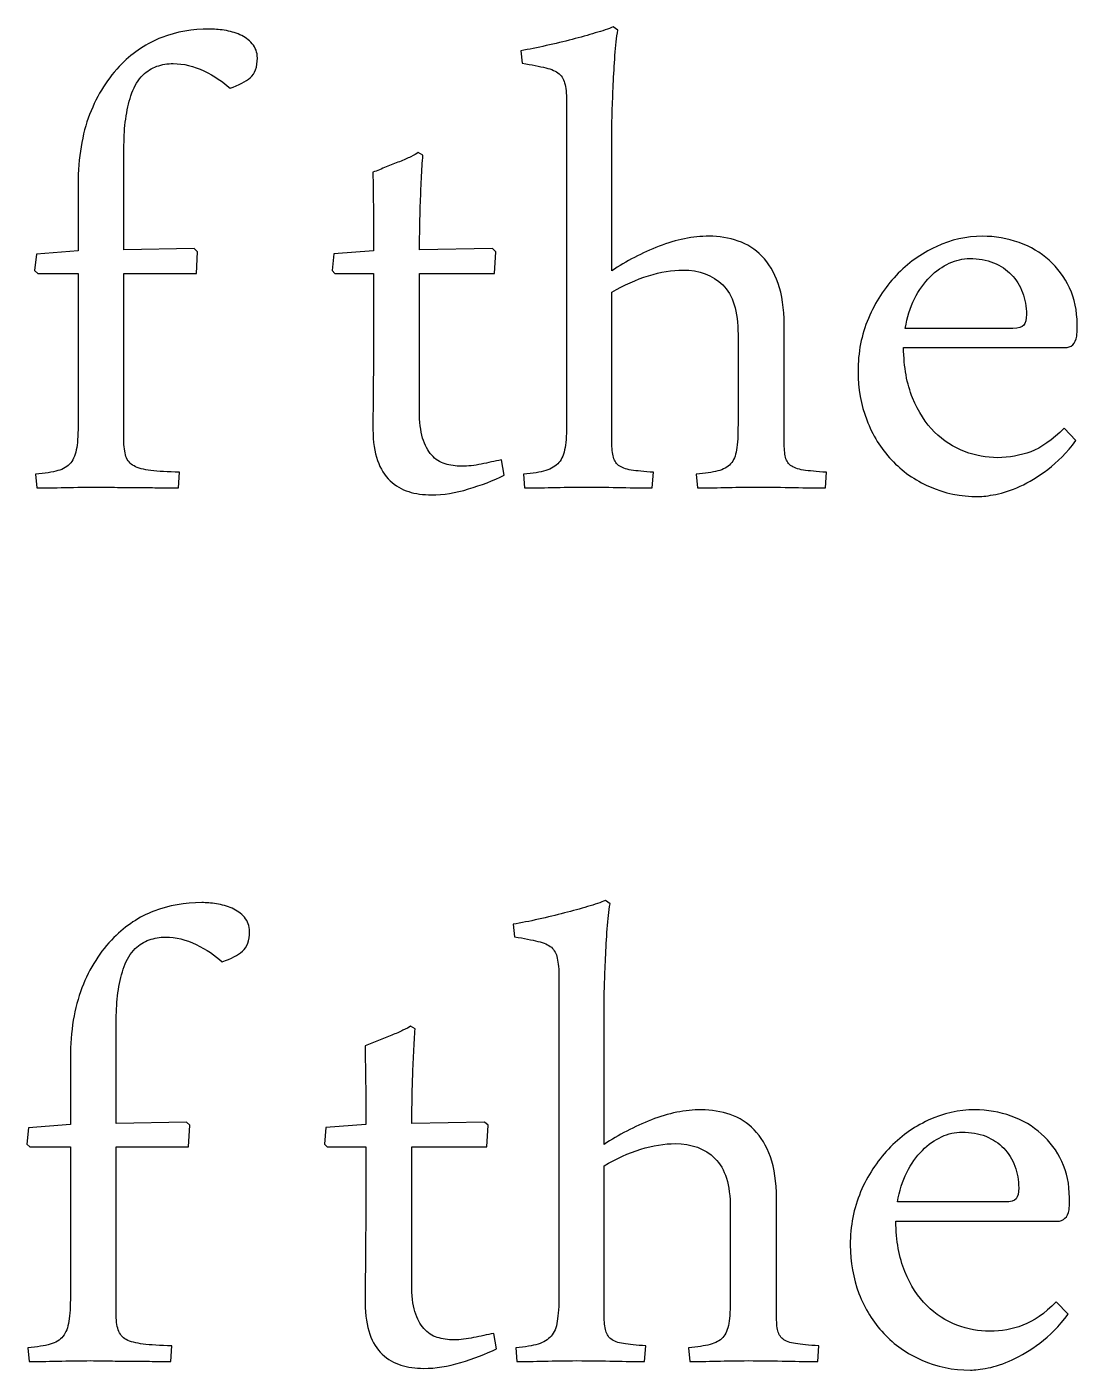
# Model space of a CAD drawing. Extents: x -303 to 288, y -142 to 145.
# Drawn here: x 64.24 to 74.42, y -122.49 to -109.47 of the extents above; entities that cross this region are included whole.
import ezdxf

# ---------------------------------------------------------------- set-up
doc = ezdxf.new("R2010")
doc.units = 0
doc.header["$MEASUREMENT"] = 0
doc.layers.add('LAYER_1', color=7, linetype='CONTINUOUS')

msp = doc.modelspace()

# ---------------------------------------------------------------- linework, layer by layer
at = {"layer": 'LAYER_1', "color": 250}
for points, knots in [([(69.9675, -109.5019), (69.9562, -109.571), (69.9477, -109.6529), (69.9406, -109.746), (69.9406, -109.746), (69.9336, -109.8406), (69.9279, -109.9337), (69.9237, -110.0282), (69.9237, -110.0282), (69.9195, -110.1214), (69.9167, -110.2089), (69.9138, -110.2921), (69.9138, -110.2921), (69.911, -110.3754), (69.9096, -110.4403), (69.9096, -110.4911), (69.9096, -110.4911), (69.9096, -110.4911), (69.9096, -111.8344), (69.9096, -111.8344), (69.9096, -111.8344), (70.0507, -111.7399), (70.2031, -111.6609), (70.3682, -111.596), (70.3682, -111.596), (70.5347, -111.5311), (70.6956, -111.4986), (70.8522, -111.4986), (70.8522, -111.4986), (70.951, -111.4986), (71.0455, -111.5141), (71.133, -111.5452), (71.133, -111.5452), (71.2219, -111.5748), (71.2995, -111.6242), (71.3644, -111.6919), (71.3644, -111.6919), (71.4308, -111.7597), (71.483, -111.8471), (71.5225, -111.9558), (71.5225, -111.9558), (71.5606, -112.0645), (71.5803, -112.1985), (71.5803, -112.3551), (71.5803, -112.3551), (71.5803, -112.3551), (71.5803, -113.4671), (71.5803, -113.4671), (71.5803, -113.4671), (71.5803, -113.5334), (71.5832, -113.5856), (71.5902, -113.6265), (71.5902, -113.6265), (71.5973, -113.6661), (71.6142, -113.6971), (71.6424, -113.7197), (71.6424, -113.7197), (71.6692, -113.7408), (71.7116, -113.7564), (71.7666, -113.7648), (71.7666, -113.7648), (71.8216, -113.7733), (71.895, -113.7804), (71.9896, -113.786), (71.9896, -113.786), (71.9896, -113.786), (71.9811, -113.9384), (71.9811, -113.9384), (71.9811, -113.9384), (71.8922, -113.9384), (71.792, -113.937), (71.6777, -113.9342), (71.6777, -113.9342), (71.5634, -113.9313), (71.4392, -113.9299), (71.3066, -113.9299), (71.3066, -113.9299), (71.1993, -113.9299), (71.0977, -113.9313), (71.0018, -113.9342), (71.0018, -113.9342), (70.9044, -113.937), (70.8184, -113.9384), (70.7407, -113.9384), (70.7407, -113.9384), (70.7407, -113.9384), (70.728, -113.8058), (70.728, -113.8058), (70.728, -113.8058), (70.8141, -113.7973), (70.8833, -113.7874), (70.9369, -113.7733), (70.9369, -113.7733), (70.9905, -113.7592), (71.0328, -113.7366), (71.0611, -113.7042), (71.0611, -113.7042), (71.0907, -113.6731), (71.109, -113.628), (71.1189, -113.5687), (71.1189, -113.5687), (71.1288, -113.5094), (71.133, -113.4276), (71.133, -113.3217), (71.133, -113.3217), (71.133, -113.3217), (71.133, -112.4497), (71.133, -112.4497), (71.133, -112.4497), (71.133, -112.2267), (71.0836, -112.0673), (70.9849, -111.9699), (70.9849, -111.9699), (70.8861, -111.874), (70.7577, -111.826), (70.5996, -111.826), (70.5996, -111.826), (70.4952, -111.826), (70.3837, -111.8443), (70.2652, -111.881), (70.2652, -111.881), (70.1467, -111.9191), (70.0281, -111.9713), (69.9096, -112.0405), (69.9096, -112.0405), (69.9096, -112.0405), (69.9096, -113.4671), (69.9096, -113.4671), (69.9096, -113.4671), (69.9096, -113.5334), (69.9138, -113.5856), (69.9223, -113.6265), (69.9223, -113.6265), (69.9308, -113.6661), (69.9477, -113.6971), (69.9759, -113.7197), (69.9759, -113.7197), (70.0041, -113.7408), (70.0437, -113.7564), (70.0973, -113.7648), (70.0973, -113.7648), (70.1523, -113.7733), (70.2243, -113.7804), (70.3146, -113.786), (70.3146, -113.786), (70.3146, -113.786), (70.3019, -113.9384), (70.3019, -113.9384), (70.3019, -113.9384), (70.2144, -113.9384), (70.1156, -113.937), (70.007, -113.9342), (70.007, -113.9342), (69.8983, -113.9313), (69.777, -113.9299), (69.6457, -113.9299), (69.6457, -113.9299), (69.5371, -113.9299), (69.4327, -113.9313), (69.3311, -113.9342), (69.3311, -113.9342), (69.2295, -113.937), (69.1391, -113.9384), (69.0629, -113.9384), (69.0629, -113.9384), (69.0629, -113.9384), (69.0545, -113.8058), (69.0545, -113.8058), (69.0545, -113.8058), (69.1448, -113.7973), (69.2168, -113.786), (69.2704, -113.7691), (69.2704, -113.7691), (69.3254, -113.7521), (69.3663, -113.7267), (69.3974, -113.6929), (69.3974, -113.6929), (69.427, -113.6576), (69.4468, -113.6096), (69.4566, -113.5475), (69.4566, -113.5475), (69.4665, -113.4854), (69.4722, -113.4022), (69.4722, -113.2978), (69.4722, -113.2978), (69.4722, -113.2978), (69.4722, -110.2173), (69.4722, -110.2173), (69.4722, -110.2173), (69.4722, -110.1383), (69.4665, -110.0748), (69.4566, -110.0297), (69.4566, -110.0297), (69.4468, -109.9845), (69.4284, -109.9492), (69.3988, -109.9238), (69.3988, -109.9238), (69.3706, -109.8998), (69.3268, -109.8801), (69.269, -109.866), (69.269, -109.866), (69.2111, -109.8519), (69.1349, -109.8377), (69.0418, -109.8208), (69.0418, -109.8208), (69.0418, -109.8208), (69.0291, -109.7009), (69.0291, -109.7009), (69.0291, -109.7009), (69.1067, -109.6868), (69.1885, -109.6712), (69.2746, -109.6515), (69.2746, -109.6515), (69.3621, -109.6317), (69.4454, -109.612), (69.5258, -109.5908), (69.5258, -109.5908), (69.6048, -109.571), (69.681, -109.5499), (69.7501, -109.5287), (69.7501, -109.5287), (69.8207, -109.509), (69.8786, -109.4892), (69.9223, -109.4694), (69.9223, -109.4694), (69.9223, -109.4694), (69.9675, -109.5019), (69.9675, -109.5019)], [0, 0, 0, 0, 0.0172414, 0.0172414, 0.0172414, 0.0172414, 0.0344828, 0.0344828, 0.0344828, 0.0344828, 0.0517241, 0.0517241, 0.0517241, 0.0517241, 0.0689655, 0.0689655, 0.0689655, 0.0689655, 0.0862069, 0.0862069, 0.0862069, 0.0862069, 0.1034483, 0.1034483, 0.1034483, 0.1034483, 0.1206897, 0.1206897, 0.1206897, 0.1206897, 0.137931, 0.137931, 0.137931, 0.137931, 0.1551724, 0.1551724, 0.1551724, 0.1551724, 0.1724138, 0.1724138, 0.1724138, 0.1724138, 0.1896552, 0.1896552, 0.1896552, 0.1896552, 0.2068966, 0.2068966, 0.2068966, 0.2068966, 0.2241379, 0.2241379, 0.2241379, 0.2241379, 0.2413793, 0.2413793, 0.2413793, 0.2413793, 0.2586207, 0.2586207, 0.2586207, 0.2586207, 0.2758621, 0.2758621, 0.2758621, 0.2758621, 0.2931034, 0.2931034, 0.2931034, 0.2931034, 0.3103448, 0.3103448, 0.3103448, 0.3103448, 0.3275862, 0.3275862, 0.3275862, 0.3275862, 0.3448276, 0.3448276, 0.3448276, 0.3448276, 0.362069, 0.362069, 0.362069, 0.362069, 0.3793103, 0.3793103, 0.3793103, 0.3793103, 0.3965517, 0.3965517, 0.3965517, 0.3965517, 0.4137931, 0.4137931, 0.4137931, 0.4137931, 0.4310345, 0.4310345, 0.4310345, 0.4310345, 0.4482759, 0.4482759, 0.4482759, 0.4482759, 0.4655172, 0.4655172, 0.4655172, 0.4655172, 0.4827586, 0.4827586, 0.4827586, 0.4827586, 0.5, 0.5, 0.5, 0.5, 0.5172414, 0.5172414, 0.5172414, 0.5172414, 0.5344828, 0.5344828, 0.5344828, 0.5344828, 0.5517241, 0.5517241, 0.5517241, 0.5517241, 0.5689655, 0.5689655, 0.5689655, 0.5689655, 0.5862069, 0.5862069, 0.5862069, 0.5862069, 0.6034483, 0.6034483, 0.6034483, 0.6034483, 0.6206897, 0.6206897, 0.6206897, 0.6206897, 0.637931, 0.637931, 0.637931, 0.637931, 0.6551724, 0.6551724, 0.6551724, 0.6551724, 0.6724138, 0.6724138, 0.6724138, 0.6724138, 0.6896552, 0.6896552, 0.6896552, 0.6896552, 0.7068966, 0.7068966, 0.7068966, 0.7068966, 0.7241379, 0.7241379, 0.7241379, 0.7241379, 0.7413793, 0.7413793, 0.7413793, 0.7413793, 0.7586207, 0.7586207, 0.7586207, 0.7586207, 0.7758621, 0.7758621, 0.7758621, 0.7758621, 0.7931034, 0.7931034, 0.7931034, 0.7931034, 0.8103448, 0.8103448, 0.8103448, 0.8103448, 0.8275862, 0.8275862, 0.8275862, 0.8275862, 0.8448276, 0.8448276, 0.8448276, 0.8448276, 0.862069, 0.862069, 0.862069, 0.862069, 0.8793103, 0.8793103, 0.8793103, 0.8793103, 0.8965517, 0.8965517, 0.8965517, 0.8965517, 0.9137931, 0.9137931, 0.9137931, 0.9137931, 0.9310345, 0.9310345, 0.9310345, 0.9310345, 0.9482759, 0.9482759, 0.9482759, 0.9482759, 0.9655172, 0.9655172, 0.9655172, 0.9655172, 1, 1, 1, 1]), ([(65.1809, -111.8584), (65.1809, -111.8584), (65.1809, -113.4671), (65.1809, -113.4671), (65.1809, -113.4671), (65.1809, -113.5362), (65.188, -113.5913), (65.2007, -113.6322), (65.2007, -113.6322), (65.2148, -113.6731), (65.2416, -113.7042), (65.2797, -113.7253), (65.2797, -113.7253), (65.3178, -113.7465), (65.3728, -113.7606), (65.4434, -113.7691), (65.4434, -113.7691), (65.5125, -113.7775), (65.6057, -113.7832), (65.7214, -113.786), (65.7214, -113.786), (65.7214, -113.786), (65.7101, -113.9384), (65.7101, -113.9384), (65.7101, -113.9384), (65.6649, -113.9384), (65.6127, -113.9384), (65.5521, -113.937), (65.5521, -113.937), (65.4914, -113.9356), (65.4265, -113.9342), (65.3587, -113.9342), (65.3587, -113.9342), (65.2896, -113.9342), (65.2176, -113.9342), (65.1457, -113.9328), (65.1457, -113.9328), (65.0723, -113.9313), (65.0031, -113.9299), (64.9368, -113.9299), (64.9368, -113.9299), (64.8296, -113.9299), (64.7209, -113.9313), (64.6137, -113.9342), (64.6137, -113.9342), (64.5064, -113.937), (64.4147, -113.9384), (64.3371, -113.9384), (64.3371, -113.9384), (64.3371, -113.9384), (64.3244, -113.8058), (64.3244, -113.8058), (64.3244, -113.8058), (64.4161, -113.7973), (64.4881, -113.786), (64.5417, -113.7705), (64.5417, -113.7705), (64.5953, -113.7564), (64.6363, -113.731), (64.6659, -113.6943), (64.6659, -113.6943), (64.6941, -113.659), (64.7139, -113.6096), (64.7237, -113.5475), (64.7237, -113.5475), (64.7336, -113.4854), (64.7379, -113.4022), (64.7379, -113.2978), (64.7379, -113.2978), (64.7379, -113.2978), (64.7379, -111.8584), (64.7379, -111.8584), (64.7379, -111.8584), (64.7379, -111.8584), (64.3456, -111.8584), (64.3456, -111.8584), (64.3456, -111.8584), (64.3456, -111.8584), (64.3159, -111.8302), (64.3159, -111.8302), (64.3159, -111.8302), (64.3159, -111.8302), (64.3329, -111.6736), (64.3329, -111.6736), (64.3329, -111.6736), (64.3329, -111.6736), (64.7379, -111.6397), (64.7379, -111.6397), (64.7379, -111.6397), (64.7379, -111.6397), (64.7379, -110.9948), (64.7379, -110.9948), (64.7379, -110.9948), (64.7379, -110.7352), (64.776, -110.5094), (64.8493, -110.3175), (64.8493, -110.3175), (64.9241, -110.1242), (65.0271, -109.9619), (65.1598, -109.8293), (65.1598, -109.8293), (65.2755, -109.7136), (65.4053, -109.6275), (65.5478, -109.5725), (65.5478, -109.5725), (65.6918, -109.5174), (65.8456, -109.4906), (66.0121, -109.4906), (66.0121, -109.4906), (66.053, -109.4906), (66.0996, -109.4948), (66.1546, -109.5019), (66.1546, -109.5019), (66.2082, -109.5104), (66.2576, -109.5259), (66.3056, -109.5456), (66.3056, -109.5456), (66.3521, -109.5668), (66.3917, -109.595), (66.4241, -109.6331), (66.4241, -109.6331), (66.458, -109.6698), (66.4749, -109.7164), (66.4749, -109.7714), (66.4749, -109.7714), (66.4749, -109.8589), (66.4523, -109.9224), (66.4058, -109.9619), (66.4058, -109.9619), (66.3606, -110), (66.2957, -110.0339), (66.2096, -110.0649), (66.2096, -110.0649), (66.1405, -110.0014), (66.0572, -109.945), (65.957, -109.897), (65.957, -109.897), (65.8583, -109.849), (65.7595, -109.825), (65.6593, -109.825), (65.6593, -109.825), (65.6043, -109.825), (65.5521, -109.8335), (65.5013, -109.8519), (65.5013, -109.8519), (65.4505, -109.8702), (65.4053, -109.8984), (65.3658, -109.9365), (65.3658, -109.9365), (65.3192, -109.9831), (65.2839, -110.0409), (65.2585, -110.1101), (65.2585, -110.1101), (65.2346, -110.1792), (65.2162, -110.254), (65.2035, -110.333), (65.2035, -110.333), (65.1908, -110.4135), (65.1838, -110.4967), (65.1823, -110.5842), (65.1823, -110.5842), (65.1809, -110.6703), (65.1809, -110.7535), (65.1809, -110.834), (65.1809, -110.834), (65.1809, -110.834), (65.1809, -111.6313), (65.1809, -111.6313), (65.1809, -111.6313), (65.1809, -111.6313), (65.8625, -111.6186), (65.8625, -111.6186), (65.8625, -111.6186), (65.8625, -111.6186), (65.895, -111.6482), (65.895, -111.6482), (65.895, -111.6482), (65.895, -111.6482), (65.8837, -111.8584), (65.8837, -111.8584), (65.8837, -111.8584), (65.8837, -111.8584), (65.1809, -111.8584), (65.1809, -111.8584)], [0, 0, 0, 0, 0.0212766, 0.0212766, 0.0212766, 0.0212766, 0.0425532, 0.0425532, 0.0425532, 0.0425532, 0.0638298, 0.0638298, 0.0638298, 0.0638298, 0.0851064, 0.0851064, 0.0851064, 0.0851064, 0.106383, 0.106383, 0.106383, 0.106383, 0.1276596, 0.1276596, 0.1276596, 0.1276596, 0.1489362, 0.1489362, 0.1489362, 0.1489362, 0.1702128, 0.1702128, 0.1702128, 0.1702128, 0.1914894, 0.1914894, 0.1914894, 0.1914894, 0.212766, 0.212766, 0.212766, 0.212766, 0.2340426, 0.2340426, 0.2340426, 0.2340426, 0.2553191, 0.2553191, 0.2553191, 0.2553191, 0.2765957, 0.2765957, 0.2765957, 0.2765957, 0.2978723, 0.2978723, 0.2978723, 0.2978723, 0.3191489, 0.3191489, 0.3191489, 0.3191489, 0.3404255, 0.3404255, 0.3404255, 0.3404255, 0.3617021, 0.3617021, 0.3617021, 0.3617021, 0.3829787, 0.3829787, 0.3829787, 0.3829787, 0.4042553, 0.4042553, 0.4042553, 0.4042553, 0.4255319, 0.4255319, 0.4255319, 0.4255319, 0.4468085, 0.4468085, 0.4468085, 0.4468085, 0.4680851, 0.4680851, 0.4680851, 0.4680851, 0.4893617, 0.4893617, 0.4893617, 0.4893617, 0.5106383, 0.5106383, 0.5106383, 0.5106383, 0.5319149, 0.5319149, 0.5319149, 0.5319149, 0.5531915, 0.5531915, 0.5531915, 0.5531915, 0.5744681, 0.5744681, 0.5744681, 0.5744681, 0.5957447, 0.5957447, 0.5957447, 0.5957447, 0.6170213, 0.6170213, 0.6170213, 0.6170213, 0.6382979, 0.6382979, 0.6382979, 0.6382979, 0.6595745, 0.6595745, 0.6595745, 0.6595745, 0.6808511, 0.6808511, 0.6808511, 0.6808511, 0.7021277, 0.7021277, 0.7021277, 0.7021277, 0.7234043, 0.7234043, 0.7234043, 0.7234043, 0.7446809, 0.7446809, 0.7446809, 0.7446809, 0.7659574, 0.7659574, 0.7659574, 0.7659574, 0.787234, 0.787234, 0.787234, 0.787234, 0.8085106, 0.8085106, 0.8085106, 0.8085106, 0.8297872, 0.8297872, 0.8297872, 0.8297872, 0.8510638, 0.8510638, 0.8510638, 0.8510638, 0.8723404, 0.8723404, 0.8723404, 0.8723404, 0.893617, 0.893617, 0.893617, 0.893617, 0.9148936, 0.9148936, 0.9148936, 0.9148936, 0.9361702, 0.9361702, 0.9361702, 0.9361702, 0.9574468, 0.9574468, 0.9574468, 0.9574468, 1, 1, 1, 1]), ([(68.0794, -110.714), (68.0738, -110.7804), (68.0681, -110.8566), (68.0653, -110.9426), (68.0653, -110.9426), (68.0611, -111.0301), (68.0568, -111.1162), (68.054, -111.2037), (68.054, -111.2037), (68.0512, -111.2912), (68.0498, -111.3716), (68.0484, -111.4478), (68.0484, -111.4478), (68.047, -111.524), (68.0455, -111.5847), (68.0455, -111.6313), (68.0455, -111.6313), (68.0455, -111.6313), (68.7525, -111.6186), (68.7525, -111.6186), (68.7525, -111.6186), (68.7525, -111.6186), (68.7864, -111.6482), (68.7864, -111.6482), (68.7864, -111.6482), (68.7864, -111.6482), (68.7737, -111.8584), (68.7737, -111.8584), (68.7737, -111.8584), (68.7737, -111.8584), (68.0455, -111.8584), (68.0455, -111.8584), (68.0455, -111.8584), (68.0455, -111.8584), (68.0455, -113.1905), (68.0455, -113.1905), (68.0455, -113.1905), (68.0455, -113.2978), (68.0568, -113.3852), (68.0766, -113.4544), (68.0766, -113.4544), (68.0978, -113.5235), (68.126, -113.5786), (68.1641, -113.6195), (68.1641, -113.6195), (68.2008, -113.6618), (68.2445, -113.69), (68.2939, -113.7042), (68.2939, -113.7042), (68.3433, -113.7197), (68.3969, -113.7281), (68.4548, -113.7281), (68.4548, -113.7281), (68.5154, -113.7281), (68.5789, -113.7211), (68.6453, -113.707), (68.6453, -113.707), (68.7116, -113.6929), (68.7765, -113.6788), (68.84, -113.6661), (68.84, -113.6661), (68.84, -113.6661), (68.8682, -113.8142), (68.8682, -113.8142), (68.8682, -113.8142), (68.761, -113.8664), (68.6453, -113.9116), (68.5211, -113.9483), (68.5211, -113.9483), (68.3969, -113.9864), (68.277, -114.0047), (68.1613, -114.0047), (68.1613, -114.0047), (68.0822, -114.0047), (68.0074, -113.9948), (67.9411, -113.9737), (67.9411, -113.9737), (67.8734, -113.9525), (67.8127, -113.9172), (67.7605, -113.8678), (67.7605, -113.8678), (67.7083, -113.8185), (67.6674, -113.7535), (67.6392, -113.6717), (67.6392, -113.6717), (67.6095, -113.5899), (67.5954, -113.4911), (67.5954, -113.3725), (67.5954, -113.3725), (67.5954, -113.3725), (67.5954, -113.2611), (67.5954, -113.2611), (67.5954, -113.2611), (67.5954, -113.2103), (67.5954, -113.1313), (67.5968, -113.0212), (67.5968, -113.0212), (67.5982, -112.9097), (67.5996, -112.763), (67.5996, -112.5781), (67.5996, -112.5781), (67.5996, -112.5781), (67.5996, -111.8584), (67.5996, -111.8584), (67.5996, -111.8584), (67.5996, -111.8584), (67.2271, -111.8584), (67.2271, -111.8584), (67.2271, -111.8584), (67.2271, -111.8584), (67.1989, -111.8302), (67.1989, -111.8302), (67.1989, -111.8302), (67.1989, -111.8302), (67.2144, -111.6694), (67.2144, -111.6694), (67.2144, -111.6694), (67.2144, -111.6694), (67.5996, -111.6397), (67.5996, -111.6397), (67.5996, -111.6397), (67.5996, -111.6397), (67.5996, -111.2968), (67.5996, -111.2968), (67.5996, -111.2968), (67.5996, -111.2277), (67.5982, -111.1571), (67.5968, -111.0866), (67.5968, -111.0866), (67.5954, -111.0146), (67.5954, -110.9455), (67.5954, -110.8791), (67.5954, -110.8791), (67.6363, -110.8622), (67.6801, -110.8453), (67.7238, -110.8269), (67.7238, -110.8269), (67.7676, -110.81), (67.8099, -110.7916), (67.8522, -110.7761), (67.8522, -110.7761), (67.8931, -110.7592), (67.9298, -110.7437), (67.9609, -110.7281), (67.9609, -110.7281), (67.9933, -110.7126), (68.0173, -110.6999), (68.0343, -110.6886), (68.0343, -110.6886), (68.0343, -110.6886), (68.0794, -110.714), (68.0794, -110.714)], [0, 0, 0, 0, 0.025641, 0.025641, 0.025641, 0.025641, 0.0512821, 0.0512821, 0.0512821, 0.0512821, 0.0769231, 0.0769231, 0.0769231, 0.0769231, 0.1025641, 0.1025641, 0.1025641, 0.1025641, 0.1282051, 0.1282051, 0.1282051, 0.1282051, 0.1538462, 0.1538462, 0.1538462, 0.1538462, 0.1794872, 0.1794872, 0.1794872, 0.1794872, 0.2051282, 0.2051282, 0.2051282, 0.2051282, 0.2307692, 0.2307692, 0.2307692, 0.2307692, 0.2564103, 0.2564103, 0.2564103, 0.2564103, 0.2820513, 0.2820513, 0.2820513, 0.2820513, 0.3076923, 0.3076923, 0.3076923, 0.3076923, 0.3333333, 0.3333333, 0.3333333, 0.3333333, 0.3589744, 0.3589744, 0.3589744, 0.3589744, 0.3846154, 0.3846154, 0.3846154, 0.3846154, 0.4102564, 0.4102564, 0.4102564, 0.4102564, 0.4358974, 0.4358974, 0.4358974, 0.4358974, 0.4615385, 0.4615385, 0.4615385, 0.4615385, 0.4871795, 0.4871795, 0.4871795, 0.4871795, 0.5128205, 0.5128205, 0.5128205, 0.5128205, 0.5384615, 0.5384615, 0.5384615, 0.5384615, 0.5641026, 0.5641026, 0.5641026, 0.5641026, 0.5897436, 0.5897436, 0.5897436, 0.5897436, 0.6153846, 0.6153846, 0.6153846, 0.6153846, 0.6410256, 0.6410256, 0.6410256, 0.6410256, 0.6666667, 0.6666667, 0.6666667, 0.6666667, 0.6923077, 0.6923077, 0.6923077, 0.6923077, 0.7179487, 0.7179487, 0.7179487, 0.7179487, 0.7435897, 0.7435897, 0.7435897, 0.7435897, 0.7692308, 0.7692308, 0.7692308, 0.7692308, 0.7948718, 0.7948718, 0.7948718, 0.7948718, 0.8205128, 0.8205128, 0.8205128, 0.8205128, 0.8461538, 0.8461538, 0.8461538, 0.8461538, 0.8717949, 0.8717949, 0.8717949, 0.8717949, 0.8974359, 0.8974359, 0.8974359, 0.8974359, 0.9230769, 0.9230769, 0.9230769, 0.9230769, 0.9487179, 0.9487179, 0.9487179, 0.9487179, 1, 1, 1, 1]), ([(74.4082, -113.4798), (74.3193, -113.5955), (74.229, -113.6886), (74.1344, -113.7592), (74.1344, -113.7592), (74.0413, -113.8283), (73.951, -113.8834), (73.8663, -113.9215), (73.8663, -113.9215), (73.7802, -113.961), (73.7026, -113.9864), (73.6307, -114.0005), (73.6307, -114.0005), (73.5587, -114.0146), (73.5023, -114.0217), (73.4613, -114.0217), (73.4613, -114.0217), (73.2906, -114.0217), (73.1325, -113.9892), (72.99, -113.9257), (72.99, -113.9257), (72.8461, -113.8622), (72.7233, -113.7761), (72.6203, -113.6661), (72.6203, -113.6661), (72.5159, -113.556), (72.4369, -113.4262), (72.3804, -113.2794), (72.3804, -113.2794), (72.324, -113.1313), (72.2958, -112.9746), (72.2958, -112.8095), (72.2958, -112.8095), (72.2958, -112.6247), (72.3296, -112.4539), (72.396, -112.2945), (72.396, -112.2945), (72.4637, -112.1364), (72.554, -111.9981), (72.6655, -111.8796), (72.6655, -111.8796), (72.777, -111.7611), (72.9054, -111.6679), (73.0521, -111.6002), (73.0521, -111.6002), (73.1975, -111.5325), (73.3484, -111.4986), (73.5023, -111.4986), (73.5023, -111.4986), (73.6264, -111.4986), (73.7436, -111.5198), (73.8564, -111.5593), (73.8564, -111.5593), (73.9679, -111.5988), (74.0653, -111.6567), (74.1471, -111.7314), (74.1471, -111.7314), (74.2304, -111.8048), (74.2967, -111.8951), (74.3461, -111.9995), (74.3461, -111.9995), (74.3955, -112.104), (74.4195, -112.2211), (74.4195, -112.3509), (74.4195, -112.3509), (74.4195, -112.3509), (74.4195, -112.4088), (74.4195, -112.4088), (74.4195, -112.4088), (74.4195, -112.4088), (74.4166, -112.4666), (74.4166, -112.4666), (74.4166, -112.4666), (74.4025, -112.5414), (74.363, -112.5781), (74.3009, -112.5781), (74.3009, -112.5781), (74.3009, -112.5781), (72.7374, -112.5781), (72.7374, -112.5781), (72.7374, -112.5781), (72.7403, -112.7686), (72.7699, -112.9309), (72.8249, -113.0663), (72.8249, -113.0663), (72.88, -113.2018), (72.9505, -113.3119), (73.038, -113.3965), (73.038, -113.3965), (73.1241, -113.4826), (73.2214, -113.5447), (73.3287, -113.5856), (73.3287, -113.5856), (73.4359, -113.6251), (73.5418, -113.6449), (73.6476, -113.6449), (73.6476, -113.6449), (73.7605, -113.6449), (73.8677, -113.6251), (73.9693, -113.587), (73.9693, -113.587), (74.0709, -113.5489), (74.1796, -113.4727), (74.2925, -113.3598), (74.2925, -113.3598), (74.2925, -113.3598), (74.4082, -113.4798), (74.4082, -113.4798)], [0, 0, 0, 0, 0.0357143, 0.0357143, 0.0357143, 0.0357143, 0.0714286, 0.0714286, 0.0714286, 0.0714286, 0.1071429, 0.1071429, 0.1071429, 0.1071429, 0.1428571, 0.1428571, 0.1428571, 0.1428571, 0.1785714, 0.1785714, 0.1785714, 0.1785714, 0.2142857, 0.2142857, 0.2142857, 0.2142857, 0.25, 0.25, 0.25, 0.25, 0.2857143, 0.2857143, 0.2857143, 0.2857143, 0.3214286, 0.3214286, 0.3214286, 0.3214286, 0.3571429, 0.3571429, 0.3571429, 0.3571429, 0.3928571, 0.3928571, 0.3928571, 0.3928571, 0.4285714, 0.4285714, 0.4285714, 0.4285714, 0.4642857, 0.4642857, 0.4642857, 0.4642857, 0.5, 0.5, 0.5, 0.5, 0.5357143, 0.5357143, 0.5357143, 0.5357143, 0.5714286, 0.5714286, 0.5714286, 0.5714286, 0.6071429, 0.6071429, 0.6071429, 0.6071429, 0.6428571, 0.6428571, 0.6428571, 0.6428571, 0.6785714, 0.6785714, 0.6785714, 0.6785714, 0.7142857, 0.7142857, 0.7142857, 0.7142857, 0.75, 0.75, 0.75, 0.75, 0.7857143, 0.7857143, 0.7857143, 0.7857143, 0.8214286, 0.8214286, 0.8214286, 0.8214286, 0.8571429, 0.8571429, 0.8571429, 0.8571429, 0.8928571, 0.8928571, 0.8928571, 0.8928571, 0.9285714, 0.9285714, 0.9285714, 0.9285714, 1, 1, 1, 1]), ([(73.7958, -112.3918), (73.8508, -112.3918), (73.8875, -112.382), (73.903, -112.3608), (73.903, -112.3608), (73.9199, -112.341), (73.9284, -112.3058), (73.9284, -112.2564), (73.9284, -112.2564), (73.9284, -112.1816), (73.9157, -112.111), (73.8903, -112.0447), (73.8903, -112.0447), (73.8663, -111.9784), (73.831, -111.9205), (73.7831, -111.8711), (73.7831, -111.8711), (73.7365, -111.8217), (73.6786, -111.7837), (73.6095, -111.7554), (73.6095, -111.7554), (73.5404, -111.7286), (73.4642, -111.7145), (73.3781, -111.7145), (73.3781, -111.7145), (73.3118, -111.7145), (73.2454, -111.73), (73.1805, -111.7597), (73.1805, -111.7597), (73.1142, -111.7907), (73.0521, -111.8344), (72.9943, -111.8923), (72.9943, -111.8923), (72.9364, -111.9502), (72.8856, -112.0207), (72.8433, -112.1054), (72.8433, -112.1054), (72.8009, -112.1886), (72.7713, -112.2846), (72.7544, -112.3918), (72.7544, -112.3918), (72.7544, -112.3918), (73.7958, -112.3918), (73.7958, -112.3918)], [0, 0, 0, 0, 0.0833333, 0.0833333, 0.0833333, 0.0833333, 0.1666667, 0.1666667, 0.1666667, 0.1666667, 0.25, 0.25, 0.25, 0.25, 0.3333333, 0.3333333, 0.3333333, 0.3333333, 0.4166667, 0.4166667, 0.4166667, 0.4166667, 0.5, 0.5, 0.5, 0.5, 0.5833333, 0.5833333, 0.5833333, 0.5833333, 0.6666667, 0.6666667, 0.6666667, 0.6666667, 0.75, 0.75, 0.75, 0.75, 0.8333333, 0.8333333, 0.8333333, 0.8333333, 1, 1, 1, 1]), ([(69.8925, -117.9685), (69.8812, -118.0376), (69.8727, -118.1195), (69.8656, -118.2126), (69.8656, -118.2126), (69.8586, -118.3072), (69.8529, -118.4003), (69.8487, -118.4948), (69.8487, -118.4948), (69.8445, -118.588), (69.8417, -118.6755), (69.8388, -118.7587), (69.8388, -118.7587), (69.836, -118.842), (69.8346, -118.9069), (69.8346, -118.9577), (69.8346, -118.9577), (69.8346, -118.9577), (69.8346, -120.301), (69.8346, -120.301), (69.8346, -120.301), (69.9757, -120.2065), (70.1281, -120.1275), (70.2932, -120.0626), (70.2932, -120.0626), (70.4597, -119.9977), (70.6206, -119.9652), (70.7772, -119.9652), (70.7772, -119.9652), (70.876, -119.9652), (70.9705, -119.9807), (71.058, -120.0118), (71.058, -120.0118), (71.1469, -120.0414), (71.2245, -120.0908), (71.2894, -120.1585), (71.2894, -120.1585), (71.3558, -120.2263), (71.408, -120.3137), (71.4475, -120.4224), (71.4475, -120.4224), (71.4856, -120.5311), (71.5053, -120.6651), (71.5053, -120.8217), (71.5053, -120.8217), (71.5053, -120.8217), (71.5053, -121.9337), (71.5053, -121.9337), (71.5053, -121.9337), (71.5053, -122), (71.5082, -122.0522), (71.5152, -122.0931), (71.5152, -122.0931), (71.5223, -122.1327), (71.5392, -122.1637), (71.5674, -122.1863), (71.5674, -122.1863), (71.5942, -122.2074), (71.6366, -122.223), (71.6916, -122.2314), (71.6916, -122.2314), (71.7466, -122.2399), (71.82, -122.247), (71.9146, -122.2526), (71.9146, -122.2526), (71.9146, -122.2526), (71.9061, -122.405), (71.9061, -122.405), (71.9061, -122.405), (71.8172, -122.405), (71.717, -122.4036), (71.6027, -122.4008), (71.6027, -122.4008), (71.4884, -122.3979), (71.3642, -122.3965), (71.2316, -122.3965), (71.2316, -122.3965), (71.1243, -122.3965), (71.0227, -122.3979), (70.9268, -122.4008), (70.9268, -122.4008), (70.8294, -122.4036), (70.7434, -122.405), (70.6657, -122.405), (70.6657, -122.405), (70.6657, -122.405), (70.653, -122.2724), (70.653, -122.2724), (70.653, -122.2724), (70.7391, -122.2639), (70.8083, -122.254), (70.8619, -122.2399), (70.8619, -122.2399), (70.9155, -122.2258), (70.9578, -122.2032), (70.9861, -122.1708), (70.9861, -122.1708), (71.0157, -122.1397), (71.034, -122.0946), (71.0439, -122.0353), (71.0439, -122.0353), (71.0538, -121.976), (71.058, -121.8942), (71.058, -121.7883), (71.058, -121.7883), (71.058, -121.7883), (71.058, -120.9163), (71.058, -120.9163), (71.058, -120.9163), (71.058, -120.6933), (71.0086, -120.5339), (70.9099, -120.4365), (70.9099, -120.4365), (70.8111, -120.3406), (70.6827, -120.2926), (70.5246, -120.2926), (70.5246, -120.2926), (70.4202, -120.2926), (70.3087, -120.3109), (70.1902, -120.3476), (70.1902, -120.3476), (70.0717, -120.3857), (69.9531, -120.4379), (69.8346, -120.5071), (69.8346, -120.5071), (69.8346, -120.5071), (69.8346, -121.9337), (69.8346, -121.9337), (69.8346, -121.9337), (69.8346, -122), (69.8388, -122.0522), (69.8473, -122.0931), (69.8473, -122.0931), (69.8558, -122.1327), (69.8727, -122.1637), (69.9009, -122.1863), (69.9009, -122.1863), (69.9291, -122.2074), (69.9687, -122.223), (70.0223, -122.2314), (70.0223, -122.2314), (70.0773, -122.2399), (70.1493, -122.247), (70.2396, -122.2526), (70.2396, -122.2526), (70.2396, -122.2526), (70.2269, -122.405), (70.2269, -122.405), (70.2269, -122.405), (70.1394, -122.405), (70.0406, -122.4036), (69.932, -122.4008), (69.932, -122.4008), (69.8233, -122.3979), (69.702, -122.3965), (69.5707, -122.3965), (69.5707, -122.3965), (69.4621, -122.3965), (69.3577, -122.3979), (69.2561, -122.4008), (69.2561, -122.4008), (69.1545, -122.4036), (69.0641, -122.405), (68.9879, -122.405), (68.9879, -122.405), (68.9879, -122.405), (68.9795, -122.2724), (68.9795, -122.2724), (68.9795, -122.2724), (69.0698, -122.2639), (69.1418, -122.2526), (69.1954, -122.2357), (69.1954, -122.2357), (69.2504, -122.2187), (69.2913, -122.1933), (69.3224, -122.1595), (69.3224, -122.1595), (69.352, -122.1242), (69.3718, -122.0762), (69.3816, -122.0141), (69.3816, -122.0141), (69.3915, -121.952), (69.3972, -121.8688), (69.3972, -121.7644), (69.3972, -121.7644), (69.3972, -121.7644), (69.3972, -118.6839), (69.3972, -118.6839), (69.3972, -118.6839), (69.3972, -118.6049), (69.3915, -118.5414), (69.3816, -118.4963), (69.3816, -118.4963), (69.3718, -118.4511), (69.3534, -118.4158), (69.3238, -118.3904), (69.3238, -118.3904), (69.2956, -118.3664), (69.2518, -118.3467), (69.194, -118.3326), (69.194, -118.3326), (69.1361, -118.3185), (69.0599, -118.3043), (68.9668, -118.2874), (68.9668, -118.2874), (68.9668, -118.2874), (68.9541, -118.1675), (68.9541, -118.1675), (68.9541, -118.1675), (69.0317, -118.1534), (69.1135, -118.1378), (69.1996, -118.1181), (69.1996, -118.1181), (69.2871, -118.0983), (69.3704, -118.0786), (69.4508, -118.0574), (69.4508, -118.0574), (69.5298, -118.0376), (69.606, -118.0165), (69.6751, -117.9953), (69.6751, -117.9953), (69.7457, -117.9756), (69.8036, -117.9558), (69.8473, -117.936), (69.8473, -117.936), (69.8473, -117.936), (69.8925, -117.9685), (69.8925, -117.9685)], [0, 0, 0, 0, 0.0172414, 0.0172414, 0.0172414, 0.0172414, 0.0344828, 0.0344828, 0.0344828, 0.0344828, 0.0517241, 0.0517241, 0.0517241, 0.0517241, 0.0689655, 0.0689655, 0.0689655, 0.0689655, 0.0862069, 0.0862069, 0.0862069, 0.0862069, 0.1034483, 0.1034483, 0.1034483, 0.1034483, 0.1206897, 0.1206897, 0.1206897, 0.1206897, 0.137931, 0.137931, 0.137931, 0.137931, 0.1551724, 0.1551724, 0.1551724, 0.1551724, 0.1724138, 0.1724138, 0.1724138, 0.1724138, 0.1896552, 0.1896552, 0.1896552, 0.1896552, 0.2068966, 0.2068966, 0.2068966, 0.2068966, 0.2241379, 0.2241379, 0.2241379, 0.2241379, 0.2413793, 0.2413793, 0.2413793, 0.2413793, 0.2586207, 0.2586207, 0.2586207, 0.2586207, 0.2758621, 0.2758621, 0.2758621, 0.2758621, 0.2931034, 0.2931034, 0.2931034, 0.2931034, 0.3103448, 0.3103448, 0.3103448, 0.3103448, 0.3275862, 0.3275862, 0.3275862, 0.3275862, 0.3448276, 0.3448276, 0.3448276, 0.3448276, 0.362069, 0.362069, 0.362069, 0.362069, 0.3793103, 0.3793103, 0.3793103, 0.3793103, 0.3965517, 0.3965517, 0.3965517, 0.3965517, 0.4137931, 0.4137931, 0.4137931, 0.4137931, 0.4310345, 0.4310345, 0.4310345, 0.4310345, 0.4482759, 0.4482759, 0.4482759, 0.4482759, 0.4655172, 0.4655172, 0.4655172, 0.4655172, 0.4827586, 0.4827586, 0.4827586, 0.4827586, 0.5, 0.5, 0.5, 0.5, 0.5172414, 0.5172414, 0.5172414, 0.5172414, 0.5344828, 0.5344828, 0.5344828, 0.5344828, 0.5517241, 0.5517241, 0.5517241, 0.5517241, 0.5689655, 0.5689655, 0.5689655, 0.5689655, 0.5862069, 0.5862069, 0.5862069, 0.5862069, 0.6034483, 0.6034483, 0.6034483, 0.6034483, 0.6206897, 0.6206897, 0.6206897, 0.6206897, 0.637931, 0.637931, 0.637931, 0.637931, 0.6551724, 0.6551724, 0.6551724, 0.6551724, 0.6724138, 0.6724138, 0.6724138, 0.6724138, 0.6896552, 0.6896552, 0.6896552, 0.6896552, 0.7068966, 0.7068966, 0.7068966, 0.7068966, 0.7241379, 0.7241379, 0.7241379, 0.7241379, 0.7413793, 0.7413793, 0.7413793, 0.7413793, 0.7586207, 0.7586207, 0.7586207, 0.7586207, 0.7758621, 0.7758621, 0.7758621, 0.7758621, 0.7931034, 0.7931034, 0.7931034, 0.7931034, 0.8103448, 0.8103448, 0.8103448, 0.8103448, 0.8275862, 0.8275862, 0.8275862, 0.8275862, 0.8448276, 0.8448276, 0.8448276, 0.8448276, 0.862069, 0.862069, 0.862069, 0.862069, 0.8793103, 0.8793103, 0.8793103, 0.8793103, 0.8965517, 0.8965517, 0.8965517, 0.8965517, 0.9137931, 0.9137931, 0.9137931, 0.9137931, 0.9310345, 0.9310345, 0.9310345, 0.9310345, 0.9482759, 0.9482759, 0.9482759, 0.9482759, 0.9655172, 0.9655172, 0.9655172, 0.9655172, 1, 1, 1, 1]), ([(65.1059, -120.325), (65.1059, -120.325), (65.1059, -121.9337), (65.1059, -121.9337), (65.1059, -121.9337), (65.1059, -122.0028), (65.113, -122.0579), (65.1257, -122.0988), (65.1257, -122.0988), (65.1398, -122.1397), (65.1666, -122.1708), (65.2047, -122.1919), (65.2047, -122.1919), (65.2428, -122.2131), (65.2978, -122.2272), (65.3684, -122.2357), (65.3684, -122.2357), (65.4375, -122.2441), (65.5307, -122.2498), (65.6464, -122.2526), (65.6464, -122.2526), (65.6464, -122.2526), (65.6351, -122.405), (65.6351, -122.405), (65.6351, -122.405), (65.5899, -122.405), (65.5377, -122.405), (65.4771, -122.4036), (65.4771, -122.4036), (65.4164, -122.4022), (65.3515, -122.4008), (65.2837, -122.4008), (65.2837, -122.4008), (65.2146, -122.4008), (65.1426, -122.4008), (65.0707, -122.3994), (65.0707, -122.3994), (64.9973, -122.3979), (64.9281, -122.3965), (64.8618, -122.3965), (64.8618, -122.3965), (64.7546, -122.3965), (64.6459, -122.3979), (64.5387, -122.4008), (64.5387, -122.4008), (64.4314, -122.4036), (64.3397, -122.405), (64.2621, -122.405), (64.2621, -122.405), (64.2621, -122.405), (64.2494, -122.2724), (64.2494, -122.2724), (64.2494, -122.2724), (64.3411, -122.2639), (64.4131, -122.2526), (64.4667, -122.2371), (64.4667, -122.2371), (64.5203, -122.223), (64.5613, -122.1976), (64.5909, -122.1609), (64.5909, -122.1609), (64.6191, -122.1256), (64.6389, -122.0762), (64.6487, -122.0141), (64.6487, -122.0141), (64.6586, -121.952), (64.6629, -121.8688), (64.6629, -121.7644), (64.6629, -121.7644), (64.6629, -121.7644), (64.6629, -120.325), (64.6629, -120.325), (64.6629, -120.325), (64.6629, -120.325), (64.2706, -120.325), (64.2706, -120.325), (64.2706, -120.325), (64.2706, -120.325), (64.2409, -120.2968), (64.2409, -120.2968), (64.2409, -120.2968), (64.2409, -120.2968), (64.2579, -120.1402), (64.2579, -120.1402), (64.2579, -120.1402), (64.2579, -120.1402), (64.6629, -120.1063), (64.6629, -120.1063), (64.6629, -120.1063), (64.6629, -120.1063), (64.6629, -119.4614), (64.6629, -119.4614), (64.6629, -119.4614), (64.6629, -119.2018), (64.701, -118.976), (64.7743, -118.7841), (64.7743, -118.7841), (64.8491, -118.5908), (64.9521, -118.4285), (65.0848, -118.2959), (65.0848, -118.2959), (65.2005, -118.1802), (65.3303, -118.0941), (65.4728, -118.0391), (65.4728, -118.0391), (65.6168, -117.984), (65.7706, -117.9572), (65.9371, -117.9572), (65.9371, -117.9572), (65.978, -117.9572), (66.0246, -117.9614), (66.0796, -117.9685), (66.0796, -117.9685), (66.1332, -117.977), (66.1826, -117.9925), (66.2306, -118.0122), (66.2306, -118.0122), (66.2771, -118.0334), (66.3167, -118.0616), (66.3491, -118.0997), (66.3491, -118.0997), (66.383, -118.1364), (66.3999, -118.183), (66.3999, -118.238), (66.3999, -118.238), (66.3999, -118.3255), (66.3773, -118.389), (66.3308, -118.4285), (66.3308, -118.4285), (66.2856, -118.4666), (66.2207, -118.5005), (66.1346, -118.5315), (66.1346, -118.5315), (66.0655, -118.468), (65.9822, -118.4116), (65.882, -118.3636), (65.882, -118.3636), (65.7833, -118.3156), (65.6845, -118.2916), (65.5843, -118.2916), (65.5843, -118.2916), (65.5293, -118.2916), (65.4771, -118.3001), (65.4263, -118.3185), (65.4263, -118.3185), (65.3755, -118.3368), (65.3303, -118.365), (65.2908, -118.4031), (65.2908, -118.4031), (65.2442, -118.4497), (65.2089, -118.5075), (65.1835, -118.5767), (65.1835, -118.5767), (65.1596, -118.6458), (65.1412, -118.7206), (65.1285, -118.7996), (65.1285, -118.7996), (65.1158, -118.8801), (65.1088, -118.9633), (65.1073, -119.0508), (65.1073, -119.0508), (65.1059, -119.1369), (65.1059, -119.2201), (65.1059, -119.3006), (65.1059, -119.3006), (65.1059, -119.3006), (65.1059, -120.0979), (65.1059, -120.0979), (65.1059, -120.0979), (65.1059, -120.0979), (65.7875, -120.0852), (65.7875, -120.0852), (65.7875, -120.0852), (65.7875, -120.0852), (65.82, -120.1148), (65.82, -120.1148), (65.82, -120.1148), (65.82, -120.1148), (65.8087, -120.325), (65.8087, -120.325), (65.8087, -120.325), (65.8087, -120.325), (65.1059, -120.325), (65.1059, -120.325)], [0, 0, 0, 0, 0.0212766, 0.0212766, 0.0212766, 0.0212766, 0.0425532, 0.0425532, 0.0425532, 0.0425532, 0.0638298, 0.0638298, 0.0638298, 0.0638298, 0.0851064, 0.0851064, 0.0851064, 0.0851064, 0.106383, 0.106383, 0.106383, 0.106383, 0.1276596, 0.1276596, 0.1276596, 0.1276596, 0.1489362, 0.1489362, 0.1489362, 0.1489362, 0.1702128, 0.1702128, 0.1702128, 0.1702128, 0.1914894, 0.1914894, 0.1914894, 0.1914894, 0.212766, 0.212766, 0.212766, 0.212766, 0.2340426, 0.2340426, 0.2340426, 0.2340426, 0.2553191, 0.2553191, 0.2553191, 0.2553191, 0.2765957, 0.2765957, 0.2765957, 0.2765957, 0.2978723, 0.2978723, 0.2978723, 0.2978723, 0.3191489, 0.3191489, 0.3191489, 0.3191489, 0.3404255, 0.3404255, 0.3404255, 0.3404255, 0.3617021, 0.3617021, 0.3617021, 0.3617021, 0.3829787, 0.3829787, 0.3829787, 0.3829787, 0.4042553, 0.4042553, 0.4042553, 0.4042553, 0.4255319, 0.4255319, 0.4255319, 0.4255319, 0.4468085, 0.4468085, 0.4468085, 0.4468085, 0.4680851, 0.4680851, 0.4680851, 0.4680851, 0.4893617, 0.4893617, 0.4893617, 0.4893617, 0.5106383, 0.5106383, 0.5106383, 0.5106383, 0.5319149, 0.5319149, 0.5319149, 0.5319149, 0.5531915, 0.5531915, 0.5531915, 0.5531915, 0.5744681, 0.5744681, 0.5744681, 0.5744681, 0.5957447, 0.5957447, 0.5957447, 0.5957447, 0.6170213, 0.6170213, 0.6170213, 0.6170213, 0.6382979, 0.6382979, 0.6382979, 0.6382979, 0.6595745, 0.6595745, 0.6595745, 0.6595745, 0.6808511, 0.6808511, 0.6808511, 0.6808511, 0.7021277, 0.7021277, 0.7021277, 0.7021277, 0.7234043, 0.7234043, 0.7234043, 0.7234043, 0.7446809, 0.7446809, 0.7446809, 0.7446809, 0.7659574, 0.7659574, 0.7659574, 0.7659574, 0.787234, 0.787234, 0.787234, 0.787234, 0.8085106, 0.8085106, 0.8085106, 0.8085106, 0.8297872, 0.8297872, 0.8297872, 0.8297872, 0.8510638, 0.8510638, 0.8510638, 0.8510638, 0.8723404, 0.8723404, 0.8723404, 0.8723404, 0.893617, 0.893617, 0.893617, 0.893617, 0.9148936, 0.9148936, 0.9148936, 0.9148936, 0.9361702, 0.9361702, 0.9361702, 0.9361702, 0.9574468, 0.9574468, 0.9574468, 0.9574468, 1, 1, 1, 1]), ([(68.0044, -119.1806), (67.9988, -119.247), (67.9931, -119.3232), (67.9903, -119.4092), (67.9903, -119.4092), (67.9861, -119.4967), (67.9818, -119.5828), (67.979, -119.6703), (67.979, -119.6703), (67.9762, -119.7578), (67.9748, -119.8382), (67.9734, -119.9144), (67.9734, -119.9144), (67.972, -119.9906), (67.9705, -120.0513), (67.9705, -120.0979), (67.9705, -120.0979), (67.9705, -120.0979), (68.6775, -120.0852), (68.6775, -120.0852), (68.6775, -120.0852), (68.6775, -120.0852), (68.7114, -120.1148), (68.7114, -120.1148), (68.7114, -120.1148), (68.7114, -120.1148), (68.6987, -120.325), (68.6987, -120.325), (68.6987, -120.325), (68.6987, -120.325), (67.9705, -120.325), (67.9705, -120.325), (67.9705, -120.325), (67.9705, -120.325), (67.9705, -121.6571), (67.9705, -121.6571), (67.9705, -121.6571), (67.9705, -121.7644), (67.9818, -121.8518), (68.0016, -121.921), (68.0016, -121.921), (68.0228, -121.9901), (68.051, -122.0452), (68.0891, -122.0861), (68.0891, -122.0861), (68.1258, -122.1284), (68.1695, -122.1566), (68.2189, -122.1708), (68.2189, -122.1708), (68.2683, -122.1863), (68.3219, -122.1947), (68.3798, -122.1947), (68.3798, -122.1947), (68.4404, -122.1947), (68.5039, -122.1877), (68.5703, -122.1736), (68.5703, -122.1736), (68.6366, -122.1595), (68.7015, -122.1454), (68.765, -122.1327), (68.765, -122.1327), (68.765, -122.1327), (68.7932, -122.2808), (68.7932, -122.2808), (68.7932, -122.2808), (68.686, -122.333), (68.5703, -122.3782), (68.4461, -122.4149), (68.4461, -122.4149), (68.3219, -122.453), (68.202, -122.4713), (68.0863, -122.4713), (68.0863, -122.4713), (68.0072, -122.4713), (67.9324, -122.4614), (67.8661, -122.4403), (67.8661, -122.4403), (67.7984, -122.4191), (67.7377, -122.3838), (67.6855, -122.3344), (67.6855, -122.3344), (67.6333, -122.2851), (67.5924, -122.2201), (67.5642, -122.1383), (67.5642, -122.1383), (67.5345, -122.0565), (67.5204, -121.9577), (67.5204, -121.8391), (67.5204, -121.8391), (67.5204, -121.8391), (67.5204, -121.7277), (67.5204, -121.7277), (67.5204, -121.7277), (67.5204, -121.6769), (67.5204, -121.5979), (67.5218, -121.4878), (67.5218, -121.4878), (67.5232, -121.3763), (67.5246, -121.2296), (67.5246, -121.0447), (67.5246, -121.0447), (67.5246, -121.0447), (67.5246, -120.325), (67.5246, -120.325), (67.5246, -120.325), (67.5246, -120.325), (67.1521, -120.325), (67.1521, -120.325), (67.1521, -120.325), (67.1521, -120.325), (67.1239, -120.2968), (67.1239, -120.2968), (67.1239, -120.2968), (67.1239, -120.2968), (67.1394, -120.136), (67.1394, -120.136), (67.1394, -120.136), (67.1394, -120.136), (67.5246, -120.1063), (67.5246, -120.1063), (67.5246, -120.1063), (67.5246, -120.1063), (67.5246, -119.7634), (67.5246, -119.7634), (67.5246, -119.7634), (67.5246, -119.6943), (67.5232, -119.6237), (67.5218, -119.5532), (67.5218, -119.5532), (67.5204, -119.4812), (67.5204, -119.4121), (67.5204, -119.3457), (67.5204, -119.3457), (67.5613, -119.3288), (67.6051, -119.3119), (67.6488, -119.2935), (67.6488, -119.2935), (67.6926, -119.2766), (67.7349, -119.2582), (67.7772, -119.2427), (67.7772, -119.2427), (67.8181, -119.2258), (67.8548, -119.2103), (67.8859, -119.1947), (67.8859, -119.1947), (67.9183, -119.1792), (67.9423, -119.1665), (67.9593, -119.1552), (67.9593, -119.1552), (67.9593, -119.1552), (68.0044, -119.1806), (68.0044, -119.1806)], [0, 0, 0, 0, 0.025641, 0.025641, 0.025641, 0.025641, 0.0512821, 0.0512821, 0.0512821, 0.0512821, 0.0769231, 0.0769231, 0.0769231, 0.0769231, 0.1025641, 0.1025641, 0.1025641, 0.1025641, 0.1282051, 0.1282051, 0.1282051, 0.1282051, 0.1538462, 0.1538462, 0.1538462, 0.1538462, 0.1794872, 0.1794872, 0.1794872, 0.1794872, 0.2051282, 0.2051282, 0.2051282, 0.2051282, 0.2307692, 0.2307692, 0.2307692, 0.2307692, 0.2564103, 0.2564103, 0.2564103, 0.2564103, 0.2820513, 0.2820513, 0.2820513, 0.2820513, 0.3076923, 0.3076923, 0.3076923, 0.3076923, 0.3333333, 0.3333333, 0.3333333, 0.3333333, 0.3589744, 0.3589744, 0.3589744, 0.3589744, 0.3846154, 0.3846154, 0.3846154, 0.3846154, 0.4102564, 0.4102564, 0.4102564, 0.4102564, 0.4358974, 0.4358974, 0.4358974, 0.4358974, 0.4615385, 0.4615385, 0.4615385, 0.4615385, 0.4871795, 0.4871795, 0.4871795, 0.4871795, 0.5128205, 0.5128205, 0.5128205, 0.5128205, 0.5384615, 0.5384615, 0.5384615, 0.5384615, 0.5641026, 0.5641026, 0.5641026, 0.5641026, 0.5897436, 0.5897436, 0.5897436, 0.5897436, 0.6153846, 0.6153846, 0.6153846, 0.6153846, 0.6410256, 0.6410256, 0.6410256, 0.6410256, 0.6666667, 0.6666667, 0.6666667, 0.6666667, 0.6923077, 0.6923077, 0.6923077, 0.6923077, 0.7179487, 0.7179487, 0.7179487, 0.7179487, 0.7435897, 0.7435897, 0.7435897, 0.7435897, 0.7692308, 0.7692308, 0.7692308, 0.7692308, 0.7948718, 0.7948718, 0.7948718, 0.7948718, 0.8205128, 0.8205128, 0.8205128, 0.8205128, 0.8461538, 0.8461538, 0.8461538, 0.8461538, 0.8717949, 0.8717949, 0.8717949, 0.8717949, 0.8974359, 0.8974359, 0.8974359, 0.8974359, 0.9230769, 0.9230769, 0.9230769, 0.9230769, 0.9487179, 0.9487179, 0.9487179, 0.9487179, 1, 1, 1, 1]), ([(74.3332, -121.9464), (74.2443, -122.0621), (74.154, -122.1552), (74.0594, -122.2258), (74.0594, -122.2258), (73.9663, -122.2949), (73.876, -122.35), (73.7913, -122.3881), (73.7913, -122.3881), (73.7052, -122.4276), (73.6276, -122.453), (73.5557, -122.4671), (73.5557, -122.4671), (73.4837, -122.4812), (73.4273, -122.4883), (73.3863, -122.4883), (73.3863, -122.4883), (73.2156, -122.4883), (73.0575, -122.4558), (72.915, -122.3923), (72.915, -122.3923), (72.7711, -122.3288), (72.6483, -122.2427), (72.5453, -122.1327), (72.5453, -122.1327), (72.4409, -122.0226), (72.3619, -121.8928), (72.3054, -121.746), (72.3054, -121.746), (72.249, -121.5979), (72.2208, -121.4412), (72.2208, -121.2761), (72.2208, -121.2761), (72.2208, -121.0913), (72.2546, -120.9205), (72.321, -120.7611), (72.321, -120.7611), (72.3887, -120.603), (72.479, -120.4647), (72.5905, -120.3462), (72.5905, -120.3462), (72.702, -120.2277), (72.8304, -120.1345), (72.9771, -120.0668), (72.9771, -120.0668), (73.1225, -119.9991), (73.2734, -119.9652), (73.4273, -119.9652), (73.4273, -119.9652), (73.5514, -119.9652), (73.6686, -119.9864), (73.7814, -120.0259), (73.7814, -120.0259), (73.8929, -120.0654), (73.9903, -120.1233), (74.0721, -120.198), (74.0721, -120.198), (74.1554, -120.2714), (74.2217, -120.3617), (74.2711, -120.4661), (74.2711, -120.4661), (74.3205, -120.5706), (74.3445, -120.6877), (74.3445, -120.8175), (74.3445, -120.8175), (74.3445, -120.8175), (74.3445, -120.8754), (74.3445, -120.8754), (74.3445, -120.8754), (74.3445, -120.8754), (74.3416, -120.9332), (74.3416, -120.9332), (74.3416, -120.9332), (74.3275, -121.008), (74.288, -121.0447), (74.2259, -121.0447), (74.2259, -121.0447), (74.2259, -121.0447), (72.6624, -121.0447), (72.6624, -121.0447), (72.6624, -121.0447), (72.6653, -121.2352), (72.6949, -121.3975), (72.7499, -121.5329), (72.7499, -121.5329), (72.805, -121.6684), (72.8755, -121.7785), (72.963, -121.8631), (72.963, -121.8631), (73.0491, -121.9492), (73.1464, -122.0113), (73.2537, -122.0522), (73.2537, -122.0522), (73.3609, -122.0917), (73.4668, -122.1115), (73.5726, -122.1115), (73.5726, -122.1115), (73.6855, -122.1115), (73.7927, -122.0917), (73.8943, -122.0536), (73.8943, -122.0536), (73.9959, -122.0155), (74.1046, -121.9393), (74.2175, -121.8264), (74.2175, -121.8264), (74.2175, -121.8264), (74.3332, -121.9464), (74.3332, -121.9464)], [0, 0, 0, 0, 0.0357143, 0.0357143, 0.0357143, 0.0357143, 0.0714286, 0.0714286, 0.0714286, 0.0714286, 0.1071429, 0.1071429, 0.1071429, 0.1071429, 0.1428571, 0.1428571, 0.1428571, 0.1428571, 0.1785714, 0.1785714, 0.1785714, 0.1785714, 0.2142857, 0.2142857, 0.2142857, 0.2142857, 0.25, 0.25, 0.25, 0.25, 0.2857143, 0.2857143, 0.2857143, 0.2857143, 0.3214286, 0.3214286, 0.3214286, 0.3214286, 0.3571429, 0.3571429, 0.3571429, 0.3571429, 0.3928571, 0.3928571, 0.3928571, 0.3928571, 0.4285714, 0.4285714, 0.4285714, 0.4285714, 0.4642857, 0.4642857, 0.4642857, 0.4642857, 0.5, 0.5, 0.5, 0.5, 0.5357143, 0.5357143, 0.5357143, 0.5357143, 0.5714286, 0.5714286, 0.5714286, 0.5714286, 0.6071429, 0.6071429, 0.6071429, 0.6071429, 0.6428571, 0.6428571, 0.6428571, 0.6428571, 0.6785714, 0.6785714, 0.6785714, 0.6785714, 0.7142857, 0.7142857, 0.7142857, 0.7142857, 0.75, 0.75, 0.75, 0.75, 0.7857143, 0.7857143, 0.7857143, 0.7857143, 0.8214286, 0.8214286, 0.8214286, 0.8214286, 0.8571429, 0.8571429, 0.8571429, 0.8571429, 0.8928571, 0.8928571, 0.8928571, 0.8928571, 0.9285714, 0.9285714, 0.9285714, 0.9285714, 1, 1, 1, 1]), ([(73.7208, -120.8584), (73.7758, -120.8584), (73.8125, -120.8486), (73.828, -120.8274), (73.828, -120.8274), (73.8449, -120.8076), (73.8534, -120.7724), (73.8534, -120.723), (73.8534, -120.723), (73.8534, -120.6482), (73.8407, -120.5776), (73.8153, -120.5113), (73.8153, -120.5113), (73.7913, -120.445), (73.756, -120.3871), (73.7081, -120.3377), (73.7081, -120.3377), (73.6615, -120.2883), (73.6036, -120.2503), (73.5345, -120.222), (73.5345, -120.222), (73.4654, -120.1952), (73.3892, -120.1811), (73.3031, -120.1811), (73.3031, -120.1811), (73.2368, -120.1811), (73.1704, -120.1966), (73.1055, -120.2263), (73.1055, -120.2263), (73.0392, -120.2573), (72.9771, -120.301), (72.9193, -120.3589), (72.9193, -120.3589), (72.8614, -120.4168), (72.8106, -120.4873), (72.7683, -120.572), (72.7683, -120.572), (72.7259, -120.6552), (72.6963, -120.7512), (72.6794, -120.8584), (72.6794, -120.8584), (72.6794, -120.8584), (73.7208, -120.8584), (73.7208, -120.8584)], [0, 0, 0, 0, 0.0833333, 0.0833333, 0.0833333, 0.0833333, 0.1666667, 0.1666667, 0.1666667, 0.1666667, 0.25, 0.25, 0.25, 0.25, 0.3333333, 0.3333333, 0.3333333, 0.3333333, 0.4166667, 0.4166667, 0.4166667, 0.4166667, 0.5, 0.5, 0.5, 0.5, 0.5833333, 0.5833333, 0.5833333, 0.5833333, 0.6666667, 0.6666667, 0.6666667, 0.6666667, 0.75, 0.75, 0.75, 0.75, 0.8333333, 0.8333333, 0.8333333, 0.8333333, 1, 1, 1, 1])]:
    msp.add_open_spline(points, degree=3, knots=knots, dxfattribs=at)

doc.saveas('drawing.dxf')
